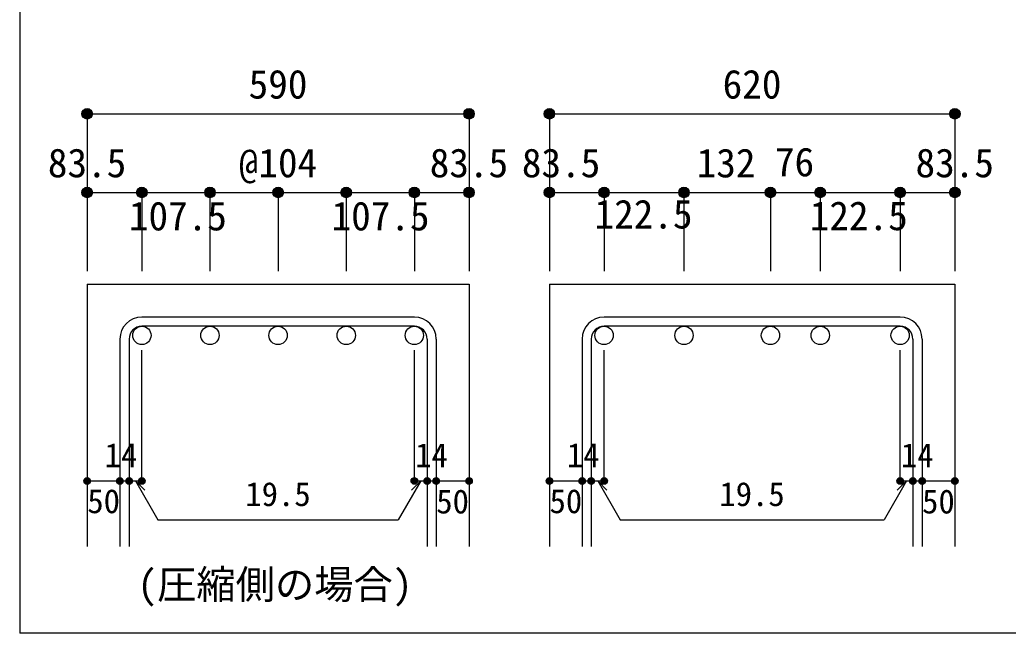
# Model space of a CAD drawing. Units: millimetres at full size, sheet at 1:20; some dimension numbers follow another scale. Extents: x -3982 to 3969, y -2797 to 2801.
# Drawn here: x -3982 to -2473, y -2797 to -1861 of the extents above; entities that cross this region are included whole.
import ezdxf
from ezdxf.enums import TextEntityAlignment as Align

# ---------------------------------------------------------------- set-up
doc = ezdxf.new("R2010")
doc.units = ezdxf.units.MM
doc.header["$LTSCALE"] = 20
doc.header["$PDMODE"] = 32
doc.header["$PDSIZE"] = 10
for name, color, linetype in [('6-1_躯体線', 2, 'Continuous'), ('6-5_梁主筋', 7, 'Continuous'), ('6-6_S.T.P.', 7, 'Continuous'), ('6-7_文字', 7, 'Continuous'), ('6-D_寸法', 4, 'Continuous'), ('F-0_枠', 6, 'Continuous')]:
    doc.layers.add(name, color=color, linetype=linetype)
doc.styles.add('ＭＳ ゴシック', font='')
doc.styles.get('ＭＳ ゴシック').set_extended_font_data('MS Gothic')

msp = doc.modelspace()

# ---------------------------------------------------------------- linework, layer by layer
at = {"layer": '6-1_躯体線'}
for p, q in [((-3879.04, -2264.67), (-3879.04, -2664.67)), ((-3879.04, -2264.67), (-3296.04, -2264.67)), ((-3296.04, -2264.67), (-3296.04, -2664.67)), ((-3173.37, -2264.67), (-3173.37, -2664.67)), ((-3173.37, -2264.67), (-2554.37, -2264.67)), ((-2554.37, -2264.67), (-2554.37, -2664.67))]:
    msp.add_line(p, q, dxfattribs=at)
at = {"layer": '6-5_梁主筋', "color": 3}
for centre in [(-3795.54, -2342.67), (-3691.54, -2342.67), (-3587.54, -2342.67), (-3483.54, -2342.67), (-3379.54, -2342.67), (-3089.87, -2342.67), (-2967.87, -2342.67), (-2835.87, -2342.67), (-2759.87, -2342.67), (-2637.87, -2342.67)]:
    msp.add_circle(centre, 14, dxfattribs=at)
at = {"layer": '6-6_S.T.P.'}
for p, q in [((-3379.54, -2314.67), (-3795.54, -2314.67)), ((-2637.87, -2314.67), (-3089.87, -2314.67)), ((-3379.54, -2328.67), (-3795.54, -2328.67)), ((-2637.87, -2328.67), (-3089.87, -2328.67)), ((-3829.04, -2348.17), (-3829.04, -2664.67)), ((-3815.04, -2348.17), (-3815.04, -2664.67)), ((-3360.04, -2348.17), (-3360.04, -2664.67)), ((-3346.04, -2348.17), (-3346.04, -2664.67)), ((-3123.37, -2348.17), (-3123.37, -2664.67)), ((-3109.37, -2348.17), (-3109.37, -2664.67)), ((-2618.37, -2348.17), (-2618.37, -2664.67)), ((-2604.37, -2348.17), (-2604.37, -2664.67))]:
    msp.add_line(p, q, dxfattribs=at)
for centre, radius, start, end in [((-3795.54, -2348.17), 33.5, 90, 180), ((-3379.54, -2348.17), 33.5, 0, 90), ((-3089.87, -2348.17), 33.5, 90, 180), ((-2637.87, -2348.17), 33.5, 0, 90), ((-3795.54, -2348.17), 19.5, 90, 180), ((-3379.54, -2348.17), 19.5, 0, 90), ((-3089.87, -2348.17), 19.5, 90, 180), ((-2637.87, -2348.17), 19.5, 0, 90)]:
    msp.add_arc(centre, radius, start, end, dxfattribs=at)
at = {"layer": '6-D_寸法'}
for p, q in [((-3879.04, -2004.67), (-3879.04, -2124.67)), ((-3879.04, -2004.67), (-3296.04, -2004.67)), ((-3296.04, -2004.67), (-3296.04, -2124.67)), ((-3173.37, -2004.67), (-3173.37, -2124.67)), ((-3173.37, -2004.67), (-2554.37, -2004.67)), ((-3173.37, -2004.67), (-2554.37, -2004.67)), ((-2554.37, -2004.67), (-2554.37, -2124.67)), ((-3879.04, -2124.67), (-3795.54, -2124.67)), ((-3879.04, -2124.67), (-3879.04, -2244.67)), ((-3795.54, -2124.67), (-3795.54, -2244.67)), ((-3795.54, -2124.67), (-3795.54, -2244.67)), ((-3795.54, -2124.67), (-3691.54, -2124.67)), ((-3795.54, -2124.67), (-3795.54, -2244.67)), ((-3691.54, -2124.67), (-3691.54, -2244.67)), ((-3691.54, -2124.67), (-3587.54, -2124.67)), ((-3587.54, -2124.67), (-3587.54, -2244.67)), ((-3587.54, -2124.67), (-3483.54, -2124.67)), ((-3483.54, -2124.67), (-3483.54, -2244.67)), ((-3379.54, -2124.67), (-3379.54, -2244.67)), ((-3379.54, -2124.67), (-3296.04, -2124.67)), ((-3379.54, -2124.67), (-3379.54, -2244.67)), ((-3296.04, -2124.67), (-3296.04, -2244.67)), ((-3173.37, -2124.67), (-3089.87, -2124.67)), ((-3173.37, -2124.67), (-3173.37, -2244.67)), ((-3089.87, -2124.67), (-3089.87, -2244.67)), ((-3089.87, -2124.67), (-3089.87, -2244.67)), ((-3089.87, -2124.67), (-2967.87, -2124.67)), ((-3089.87, -2124.67), (-3089.87, -2244.67)), ((-2967.87, -2124.67), (-2967.87, -2244.67)), ((-2835.87, -2124.67), (-2835.87, -2244.67)), ((-2759.87, -2124.67), (-2759.87, -2244.67)), ((-2637.87, -2124.67), (-2637.87, -2244.67)), ((-2637.87, -2124.67), (-2554.37, -2124.67)), ((-2637.87, -2124.67), (-2637.87, -2244.67)), ((-2554.37, -2124.67), (-2554.37, -2244.67)), ((-3795.54, -2564.67), (-3795.54, -2365.34)), ((-3379.54, -2564.67), (-3379.54, -2365.34)), ((-3089.87, -2564.67), (-3089.87, -2365.34)), ((-2637.87, -2564.67), (-2637.87, -2365.34)), ((-3879.04, -2564.67), (-3829.04, -2564.67)), ((-3829.04, -2564.67), (-3795.54, -2564.67)), ((-3805.29, -2564.67), (-3791.15, -2578.81)), ((-3805.29, -2564.67), (-3771.07, -2623.95)), ((-3369.79, -2564.67), (-3404.01, -2623.95)), ((-3369.79, -2564.67), (-3383.93, -2578.81)), ((-3379.54, -2564.67), (-3296.04, -2564.67)), ((-3360.04, -2564.67), (-3346.04, -2564.67)), ((-3173.37, -2564.67), (-3123.37, -2564.67)), ((-3123.37, -2564.67), (-3089.87, -2564.67)), ((-3099.62, -2564.67), (-3085.47, -2578.81)), ((-3099.62, -2564.67), (-3065.39, -2623.95)), ((-2628.12, -2564.67), (-2662.34, -2623.95)), ((-2628.12, -2564.67), (-2642.26, -2578.81)), ((-2637.87, -2564.67), (-2554.37, -2564.67)), ((-2618.37, -2564.67), (-2604.37, -2564.67)), ((-3771.07, -2623.95), (-3404.01, -2623.95)), ((-3065.39, -2623.95), (-2662.34, -2623.95))]:
    msp.add_line(p, q, dxfattribs=at)
for points in [[(-3296.04, -2004.67), (-3296.04, -2124.67), (-3296.04, -2244.67)], [(-2554.37, -2004.67), (-2554.37, -2124.67), (-2554.37, -2244.67)], [(-3483.54, -2124.67), (-3379.54, -2124.67), (-3379.54, -2244.67)], [(-2967.87, -2124.67), (-2863.87, -2124.67), (-2759.87, -2124.67)], [(-2759.87, -2124.67), (-2637.87, -2124.67), (-2637.87, -2244.67)]]:
    msp.add_lwpolyline(points, dxfattribs=at)
for centre, radius in [((-3879.04, -2004.67), 8), ((-3879.04, -2004.67), 7.2), ((-3879.04, -2004.67), 6.4), ((-3879.04, -2004.67), 5.6), ((-3879.04, -2004.67), 4.8), ((-3879.04, -2004.67), 4), ((-3879.04, -2004.67), 3.2), ((-3879.04, -2004.67), 2.4), ((-3879.04, -2004.67), 1.6), ((-3879.04, -2004.67), 0.8), ((-3296.04, -2004.67), 8), ((-3296.04, -2004.67), 7.2), ((-3296.04, -2004.67), 6.4), ((-3296.04, -2004.67), 5.6), ((-3296.04, -2004.67), 4.8), ((-3296.04, -2004.67), 4), ((-3296.04, -2004.67), 3.2), ((-3296.04, -2004.67), 2.4), ((-3296.04, -2004.67), 1.6), ((-3296.04, -2004.67), 0.8), ((-3173.37, -2004.67), 8), ((-3173.37, -2004.67), 7.2), ((-3173.37, -2004.67), 6.4), ((-3173.37, -2004.67), 5.6), ((-3173.37, -2004.67), 4.8), ((-3173.37, -2004.67), 4), ((-3173.37, -2004.67), 3.2), ((-3173.37, -2004.67), 2.4), ((-3173.37, -2004.67), 1.6), ((-3173.37, -2004.67), 0.8), ((-2554.37, -2004.67), 8), ((-2554.37, -2004.67), 7.2), ((-2554.37, -2004.67), 6.4), ((-2554.37, -2004.67), 5.6), ((-2554.37, -2004.67), 4.8), ((-2554.37, -2004.67), 4), ((-2554.37, -2004.67), 3.2), ((-2554.37, -2004.67), 2.4), ((-2554.37, -2004.67), 1.6), ((-2554.37, -2004.67), 0.8), ((-3879.04, -2124.67), 8), ((-3879.04, -2124.67), 7.2), ((-3879.04, -2124.67), 6.4), ((-3879.04, -2124.67), 5.6), ((-3879.04, -2124.67), 4.8), ((-3879.04, -2124.67), 4), ((-3879.04, -2124.67), 3.2), ((-3879.04, -2124.67), 2.4), ((-3879.04, -2124.67), 1.6), ((-3879.04, -2124.67), 0.8), ((-3795.54, -2124.67), 8), ((-3795.54, -2124.67), 7.2), ((-3795.54, -2124.67), 6.4), ((-3795.54, -2124.67), 5.6), ((-3795.54, -2124.67), 4.8), ((-3795.54, -2124.67), 4), ((-3795.54, -2124.67), 3.2), ((-3795.54, -2124.67), 2.4), ((-3795.54, -2124.67), 1.6), ((-3795.54, -2124.67), 0.8), ((-3691.54, -2124.67), 8), ((-3691.54, -2124.67), 7.2), ((-3691.54, -2124.67), 6.4), ((-3691.54, -2124.67), 5.6), ((-3691.54, -2124.67), 4.8), ((-3691.54, -2124.67), 4), ((-3691.54, -2124.67), 3.2), ((-3691.54, -2124.67), 2.4), ((-3691.54, -2124.67), 1.6), ((-3691.54, -2124.67), 0.8), ((-3587.54, -2124.67), 8), ((-3587.54, -2124.67), 7.2), ((-3587.54, -2124.67), 6.4), ((-3587.54, -2124.67), 5.6), ((-3587.54, -2124.67), 4.8), ((-3587.54, -2124.67), 4), ((-3587.54, -2124.67), 3.2), ((-3587.54, -2124.67), 2.4), ((-3587.54, -2124.67), 1.6), ((-3587.54, -2124.67), 0.8), ((-3483.54, -2124.67), 8), ((-3483.54, -2124.67), 7.2), ((-3483.54, -2124.67), 6.4), ((-3483.54, -2124.67), 5.6), ((-3483.54, -2124.67), 4.8), ((-3483.54, -2124.67), 4), ((-3483.54, -2124.67), 3.2), ((-3483.54, -2124.67), 2.4), ((-3483.54, -2124.67), 1.6), ((-3483.54, -2124.67), 0.8), ((-3379.54, -2124.67), 8), ((-3379.54, -2124.67), 7.2), ((-3379.54, -2124.67), 6.4), ((-3379.54, -2124.67), 5.6), ((-3379.54, -2124.67), 4.8), ((-3379.54, -2124.67), 4), ((-3379.54, -2124.67), 3.2), ((-3379.54, -2124.67), 2.4), ((-3379.54, -2124.67), 1.6), ((-3379.54, -2124.67), 0.8), ((-3296.04, -2124.67), 8), ((-3296.04, -2124.67), 7.2), ((-3296.04, -2124.67), 6.4), ((-3296.04, -2124.67), 5.6), ((-3296.04, -2124.67), 4.8), ((-3296.04, -2124.67), 4), ((-3296.04, -2124.67), 3.2), ((-3296.04, -2124.67), 2.4), ((-3296.04, -2124.67), 1.6), ((-3296.04, -2124.67), 0.8), ((-3173.37, -2124.67), 8), ((-3173.37, -2124.67), 7.2), ((-3173.37, -2124.67), 6.4), ((-3173.37, -2124.67), 5.6), ((-3173.37, -2124.67), 4.8), ((-3173.37, -2124.67), 4), ((-3173.37, -2124.67), 3.2), ((-3173.37, -2124.67), 2.4), ((-3173.37, -2124.67), 1.6), ((-3173.37, -2124.67), 0.8), ((-3089.87, -2124.67), 8), ((-3089.87, -2124.67), 7.2), ((-3089.87, -2124.67), 6.4), ((-3089.87, -2124.67), 5.6), ((-3089.87, -2124.67), 4.8), ((-3089.87, -2124.67), 4), ((-3089.87, -2124.67), 3.2), ((-3089.87, -2124.67), 2.4), ((-3089.87, -2124.67), 1.6), ((-3089.87, -2124.67), 0.8), ((-2967.87, -2124.67), 8), ((-2967.87, -2124.67), 7.2), ((-2967.87, -2124.67), 6.4), ((-2967.87, -2124.67), 5.6), ((-2967.87, -2124.67), 4.8), ((-2967.87, -2124.67), 4), ((-2967.87, -2124.67), 3.2), ((-2967.87, -2124.67), 2.4), ((-2967.87, -2124.67), 1.6), ((-2967.87, -2124.67), 0.8), ((-2835.87, -2124.67), 8), ((-2835.87, -2124.67), 7.2), ((-2835.87, -2124.67), 6.4), ((-2835.87, -2124.67), 5.6), ((-2835.87, -2124.67), 4.8), ((-2835.87, -2124.67), 4), ((-2835.87, -2124.67), 3.2), ((-2835.87, -2124.67), 2.4), ((-2835.87, -2124.67), 1.6), ((-2835.87, -2124.67), 0.8), ((-2759.87, -2124.67), 8), ((-2759.87, -2124.67), 7.2), ((-2759.87, -2124.67), 6.4), ((-2759.87, -2124.67), 5.6), ((-2759.87, -2124.67), 4.8), ((-2759.87, -2124.67), 4), ((-2759.87, -2124.67), 3.2), ((-2759.87, -2124.67), 2.4), ((-2759.87, -2124.67), 1.6), ((-2759.87, -2124.67), 0.8), ((-2637.87, -2124.67), 8), ((-2637.87, -2124.67), 7.2), ((-2637.87, -2124.67), 6.4), ((-2637.87, -2124.67), 5.6), ((-2637.87, -2124.67), 4.8), ((-2637.87, -2124.67), 4), ((-2637.87, -2124.67), 3.2), ((-2637.87, -2124.67), 2.4), ((-2637.87, -2124.67), 1.6), ((-2637.87, -2124.67), 0.8), ((-2554.37, -2124.67), 8), ((-2554.37, -2124.67), 7.2), ((-2554.37, -2124.67), 6.4), ((-2554.37, -2124.67), 5.6), ((-2554.37, -2124.67), 4.8), ((-2554.37, -2124.67), 4), ((-2554.37, -2124.67), 3.2), ((-2554.37, -2124.67), 2.4), ((-2554.37, -2124.67), 1.6), ((-2554.37, -2124.67), 0.8), ((-3879.04, -2564.67), 4), ((-3879.04, -2564.67), 3.6), ((-3879.04, -2564.67), 3.2), ((-3879.04, -2564.67), 2.8), ((-3879.04, -2564.67), 2.4), ((-3879.04, -2564.67), 2), ((-3879.04, -2564.67), 1.6), ((-3879.04, -2564.67), 1.2), ((-3879.04, -2564.67), 0.8), ((-3879.04, -2564.67), 0.4), ((-3829.04, -2564.67), 4), ((-3829.04, -2564.67), 3.6), ((-3829.04, -2564.67), 3.2), ((-3829.04, -2564.67), 2.8), ((-3829.04, -2564.67), 2.4), ((-3829.04, -2564.67), 2), ((-3829.04, -2564.67), 1.6), ((-3829.04, -2564.67), 1.2), ((-3829.04, -2564.67), 0.8), ((-3829.04, -2564.67), 0.4), ((-3815.04, -2564.67), 4), ((-3815.04, -2564.67), 3.6), ((-3815.04, -2564.67), 3.2), ((-3815.04, -2564.67), 2.8), ((-3815.04, -2564.67), 2.4), ((-3815.04, -2564.67), 2), ((-3815.04, -2564.67), 1.6), ((-3815.04, -2564.67), 1.2), ((-3815.04, -2564.67), 0.8), ((-3815.04, -2564.67), 0.4), ((-3795.54, -2564.67), 4), ((-3795.54, -2564.67), 3.6), ((-3795.54, -2564.67), 3.2), ((-3795.54, -2564.67), 2.8), ((-3795.54, -2564.67), 2.4), ((-3795.54, -2564.67), 2), ((-3795.54, -2564.67), 1.6), ((-3795.54, -2564.67), 1.2), ((-3795.54, -2564.67), 0.8), ((-3795.54, -2564.67), 0.4), ((-3379.54, -2564.67), 4), ((-3379.54, -2564.67), 3.6), ((-3379.54, -2564.67), 3.2), ((-3379.54, -2564.67), 2.8), ((-3379.54, -2564.67), 2.4), ((-3379.54, -2564.67), 2), ((-3379.54, -2564.67), 1.6), ((-3379.54, -2564.67), 1.2), ((-3379.54, -2564.67), 0.8), ((-3379.54, -2564.67), 0.4), ((-3360.04, -2564.67), 4), ((-3360.04, -2564.67), 3.6), ((-3360.04, -2564.67), 3.2), ((-3360.04, -2564.67), 2.8), ((-3360.04, -2564.67), 2.4), ((-3360.04, -2564.67), 2), ((-3360.04, -2564.67), 1.6), ((-3360.04, -2564.67), 1.2), ((-3360.04, -2564.67), 0.8), ((-3360.04, -2564.67), 0.4), ((-3346.04, -2564.67), 4), ((-3346.04, -2564.67), 3.6), ((-3346.04, -2564.67), 3.2), ((-3346.04, -2564.67), 2.8), ((-3346.04, -2564.67), 2.4), ((-3346.04, -2564.67), 2), ((-3346.04, -2564.67), 1.6), ((-3346.04, -2564.67), 1.2), ((-3346.04, -2564.67), 0.8), ((-3346.04, -2564.67), 0.4), ((-3296.04, -2564.67), 4), ((-3296.04, -2564.67), 3.6), ((-3296.04, -2564.67), 3.2), ((-3296.04, -2564.67), 2.8), ((-3296.04, -2564.67), 2.4), ((-3296.04, -2564.67), 2), ((-3296.04, -2564.67), 1.6), ((-3296.04, -2564.67), 1.2), ((-3296.04, -2564.67), 0.8), ((-3296.04, -2564.67), 0.4), ((-3173.37, -2564.67), 4), ((-3173.37, -2564.67), 3.6), ((-3173.37, -2564.67), 3.2), ((-3173.37, -2564.67), 2.8), ((-3173.37, -2564.67), 2.4), ((-3173.37, -2564.67), 2), ((-3173.37, -2564.67), 1.6), ((-3173.37, -2564.67), 1.2), ((-3173.37, -2564.67), 0.8), ((-3173.37, -2564.67), 0.4), ((-3123.37, -2564.67), 4), ((-3123.37, -2564.67), 3.6), ((-3123.37, -2564.67), 3.2), ((-3123.37, -2564.67), 2.8), ((-3123.37, -2564.67), 2.4), ((-3123.37, -2564.67), 2), ((-3123.37, -2564.67), 1.6), ((-3123.37, -2564.67), 1.2), ((-3123.37, -2564.67), 0.8), ((-3123.37, -2564.67), 0.4), ((-3109.37, -2564.67), 4), ((-3109.37, -2564.67), 3.6), ((-3109.37, -2564.67), 3.2), ((-3109.37, -2564.67), 2.8), ((-3109.37, -2564.67), 2.4), ((-3109.37, -2564.67), 2), ((-3109.37, -2564.67), 1.6), ((-3109.37, -2564.67), 1.2), ((-3109.37, -2564.67), 0.8), ((-3109.37, -2564.67), 0.4), ((-3089.87, -2564.67), 4), ((-3089.87, -2564.67), 3.6), ((-3089.87, -2564.67), 3.2), ((-3089.87, -2564.67), 2.8), ((-3089.87, -2564.67), 2.4), ((-3089.87, -2564.67), 2), ((-3089.87, -2564.67), 1.6), ((-3089.87, -2564.67), 1.2), ((-3089.87, -2564.67), 0.8), ((-3089.87, -2564.67), 0.4), ((-2637.87, -2564.67), 4), ((-2637.87, -2564.67), 3.6), ((-2637.87, -2564.67), 3.2), ((-2637.87, -2564.67), 2.8), ((-2637.87, -2564.67), 2.4), ((-2637.87, -2564.67), 2), ((-2637.87, -2564.67), 1.6), ((-2637.87, -2564.67), 1.2), ((-2637.87, -2564.67), 0.8), ((-2637.87, -2564.67), 0.4), ((-2618.37, -2564.67), 4), ((-2618.37, -2564.67), 3.6), ((-2618.37, -2564.67), 3.2), ((-2618.37, -2564.67), 2.8), ((-2618.37, -2564.67), 2.4), ((-2618.37, -2564.67), 2), ((-2618.37, -2564.67), 1.6), ((-2618.37, -2564.67), 1.2), ((-2618.37, -2564.67), 0.8), ((-2618.37, -2564.67), 0.4), ((-2604.37, -2564.67), 4), ((-2604.37, -2564.67), 3.6), ((-2604.37, -2564.67), 3.2), ((-2604.37, -2564.67), 2.8), ((-2604.37, -2564.67), 2.4), ((-2604.37, -2564.67), 2), ((-2604.37, -2564.67), 1.6), ((-2604.37, -2564.67), 1.2), ((-2604.37, -2564.67), 0.8), ((-2604.37, -2564.67), 0.4), ((-2554.37, -2564.67), 4), ((-2554.37, -2564.67), 3.6), ((-2554.37, -2564.67), 3.2), ((-2554.37, -2564.67), 2.8), ((-2554.37, -2564.67), 2.4), ((-2554.37, -2564.67), 2), ((-2554.37, -2564.67), 1.6), ((-2554.37, -2564.67), 1.2), ((-2554.37, -2564.67), 0.8), ((-2554.37, -2564.67), 0.4)]:
    msp.add_circle(centre, radius, dxfattribs=at)
at = {"layer": '6-D_寸法', "color": 7}
for p in [(-3879.04, -2004.67), (-3296.04, -2004.67), (-3173.37, -2004.67), (-2554.37, -2004.67), (-3879.04, -2124.67), (-3795.54, -2124.67), (-3691.54, -2124.67), (-3587.54, -2124.67), (-3483.54, -2124.67), (-3379.54, -2124.67), (-3296.04, -2124.67), (-3173.37, -2124.67), (-3089.87, -2124.67), (-2967.87, -2124.67), (-2835.87, -2124.67), (-2759.87, -2124.67), (-2637.87, -2124.67), (-2554.37, -2124.67), (-3879.04, -2564.67), (-3829.04, -2564.67), (-3815.04, -2564.67), (-3795.54, -2564.67), (-3379.54, -2564.67), (-3360.04, -2564.67), (-3346.04, -2564.67), (-3296.04, -2564.67), (-3173.37, -2564.67), (-3123.37, -2564.67), (-3109.37, -2564.67), (-3089.87, -2564.67), (-2637.87, -2564.67), (-2618.37, -2564.67), (-2604.37, -2564.67), (-2554.37, -2564.67)]:
    msp.add_point(p, dxfattribs=at)
at = {"layer": 'F-0_枠'}
for p in [(-3981.92, 2800.77), (3969.4, -2796.83)]:
    msp.add_line(p, (-3981.92, -2796.83), dxfattribs=at)

# ---------------------------------------------------------------- texts
at = {"layer": '6-7_文字', "style": 'ＭＳ ゴシック'}
msp.add_text('(圧縮側の場合)', height=43.99, dxfattribs=at).set_placement((-3802.32, -2757.68), align=Align.BOTTOM_LEFT)
at = {"layer": '6-D_寸法', "style": 'ＭＳ ゴシック'}
for s, height, p in [('590', 43.99, (-3632.54, -1994.67)), ('620', 43.99, (-2908.87, -1994.67)), ('83.5', 43.99, (-3939.04, -2114.67)), ('@104', 43.99, (-3647.54, -2114.67)), ('83.5', 43.99, (-3356.04, -2114.67)), ('83.5', 43.99, (-3215.37, -2114.67)), ('132', 43.99, (-2948.52, -2114.84)), ('76', 43.99, (-2829.02, -2113.28)), ('83.5', 43.99, (-2614.37, -2114.67)), ('107.5', 43.99, (-3815.33, -2195.7)), ('107.5', 43.99, (-3505.97, -2195.7)), ('122.5', 43.99, (-3104.47, -2192.83)), ('122.5', 43.99, (-2775.9, -2195.37)), ('14', 36.66, (-3852.35, -2554.6)), ('14', 36.66, (-3378.43, -2554.67)), ('14', 36.66, (-3146.68, -2554.6)), ('14', 36.66, (-2636.76, -2554.67)), ('50', 36.66, (-3878.79, -2624.77)), ('19.5', 36.66, (-3637.54, -2613.95)), ('50', 36.66, (-3346.05, -2625.22)), ('50', 36.66, (-3173.11, -2624.77)), ('19.5', 36.66, (-2913.87, -2613.95)), ('50', 36.66, (-2604.37, -2625.22))]:
    msp.add_text(s, height=height, dxfattribs=at).set_placement(p, align=Align.BOTTOM_LEFT)

doc.saveas('drawing.dxf')
